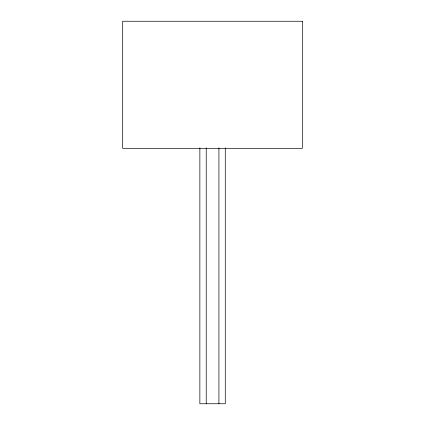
<?xml version="1.0" encoding="UTF-8"?>
<svg xmlns="http://www.w3.org/2000/svg" width="425" height="425" viewBox="0 0 425 425"><rect width="100%" height="100%" fill="white"/><g stroke="black" fill="none" stroke-linecap="round" stroke-linejoin="round"><path stroke-width="0.64" d="M225.282 147.794L225.282 403.75L199.867 403.75L199.867 147.794M218.928 147.794L218.928 403.75M206.221 147.794L206.221 403.75M302.366 21.25L122.634 21.25L122.634 148.341L302.366 148.341L302.366 21.25"/></g></svg>
